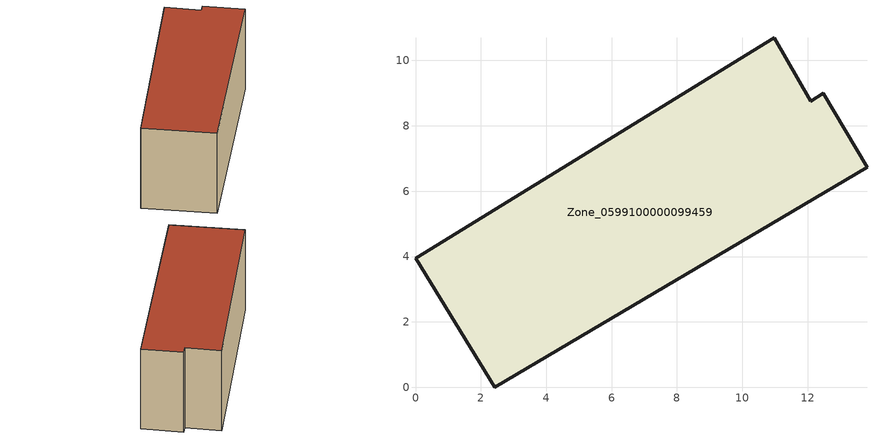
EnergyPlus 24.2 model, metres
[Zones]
Zone_0599100000099459
 floor ground (C_G): 2.42,0 0,3.94 10.98,10.7 12.09,8.75 12.47,8.99 13.81,6.74 z0
 wall outside (C_F): 0,3.94 2.42,0 13.81,6.74 12.47,8.99 12.09,8.75 10.98,10.7 0,3.94 z0:5.82
 roof outside (C_R): 10.98,10.7 0,3.94 2.42,0 13.81,6.74 12.47,8.99 12.09,8.75 z5.82
[BUILDING]
Pand.0599100000099459: North Axis=0; Terrain=City; Loads Convergence Tolerance Value=0.04; Temperature Convergence Tolerance Value=0.4; Solar Distribution=FullExterior; Maximum Number of Warmup Days=25; Minimum Number of Warmup Days=1
[Site:Location]
Rotterdam.The.Hague.AP_ZH_NLD Design_Conditions: Latitude=51.96; Longitude=4.45; Time Zone=1; Elevation=-4.5
[SITE:GROUNDTEMPERATURE:BUILDINGSURFACE]
18, 18, 18, 18, 18, 18, 18, 18, 18, 18, 18, 18
[MATERIAL] Thermal Absorptance=0.9; Solar Absorptance=0.7; Visible Absorptance=0.7
Name | Roughness | Thickness | Conductivity | Density | Specific Heat
G.TI.1946 | MediumSmooth | 0.15 | 1 | 540 | 1210
F.TI.1946 | Rough | 0.3 | 0.857143 | 1920 | 840
R.TI.1946 | MediumRough | 0.2 | 0.1 | 1500 | 1000
[CONSTRUCTION]
C_G: G.TI.1946
C_F: F.TI.1946
C_R: R.TI.1946
[ZONE]
Zone_0599100000099459: Type=1; Multiplier=1; Ceiling Height=Autocalculate; Volume=Autocalculate; Floor Area=autocalculate; Part of Total Floor Area=Yes
[ZONEINFILTRATION:DESIGNFLOWRATE]
Infil_Zone_0599100000099459: Zone or ZoneList or Space or SpaceList=Zone_0599100000099459; Schedule=AlwaysOn; Design Flow Rate Calculation Method=Flow/Area; Flow Rate per Floor Area=0.003; Constant Term Coefficient=1; Temperature Term Coefficient=0; Velocity Term Coefficient=0; Velocity Squared Term Coefficient=0
[HVACTEMPLATE:ZONE:IDEALLOADSAIRSYSTEM]
Zone_0599100000099459: Maximum Heating Supply Air Temperature=50; Minimum Cooling Supply Air Temperature=13; Maximum Heating Supply Air Humidity Ratio=0.0156; Minimum Cooling Supply Air Humidity Ratio=0.0077; Heating Limit=NoLimit; Cooling Limit=NoLimit; Dehumidification Control Type=ConstantSensibleHeatRatio; Cooling Sensible Heat Ratio=0.7; Dehumidification Setpoint=60; Humidification Control Type=None; Humidification Setpoint=30; Outdoor Air Method=None; Outdoor Air Flow Rate per Person=0.00944; Outdoor Air Flow Rate per Zone Floor Area=0; Outdoor Air Flow Rate per Zone=0; Demand Controlled Ventilation Type=None; Outdoor Air Economizer Type=NoEconomizer; Heat Recovery Type=None; Sensible Heat Recovery Effectiveness=0.7; Latent Heat Recovery Effectiveness=0.65
[ZONECONTROL:THERMOSTAT]
ThermostatControl_Zone_0599100000099459: Zone or ZoneList=Zone_0599100000099459; Control Type Schedule=DualSetpointControlType; Control 1=Thermostat_Zone_0599100000099459; Temperature Difference Between Cutout And Setpoint=0
[THERMOSTATSETPOINT:DUALSETPOINT]
Thermostat_Zone_0599100000099459: Heating Setpoint Temperature Schedule=HeatingSetpoint_Zone_0599100000099459; Cooling Setpoint Temperature Schedule=CoolingSetpoint_Zone_0599100000099459
[SCHEDULE:COMPACT]
HeatingSetpoint_Zone_0599100000099459: Through: 12/31, For: AllDays, Until: 24:00, 21
CoolingSetpoint_Zone_0599100000099459: Through: 12/31, For: AllDays, Until: 24:00, 24
DualSetpointControlType: Through: 12/31, For: AllDays, Until: 24:00, 4
AlwaysOn: Through: 12/31, For: AllDays, Until: 24:00, 1
